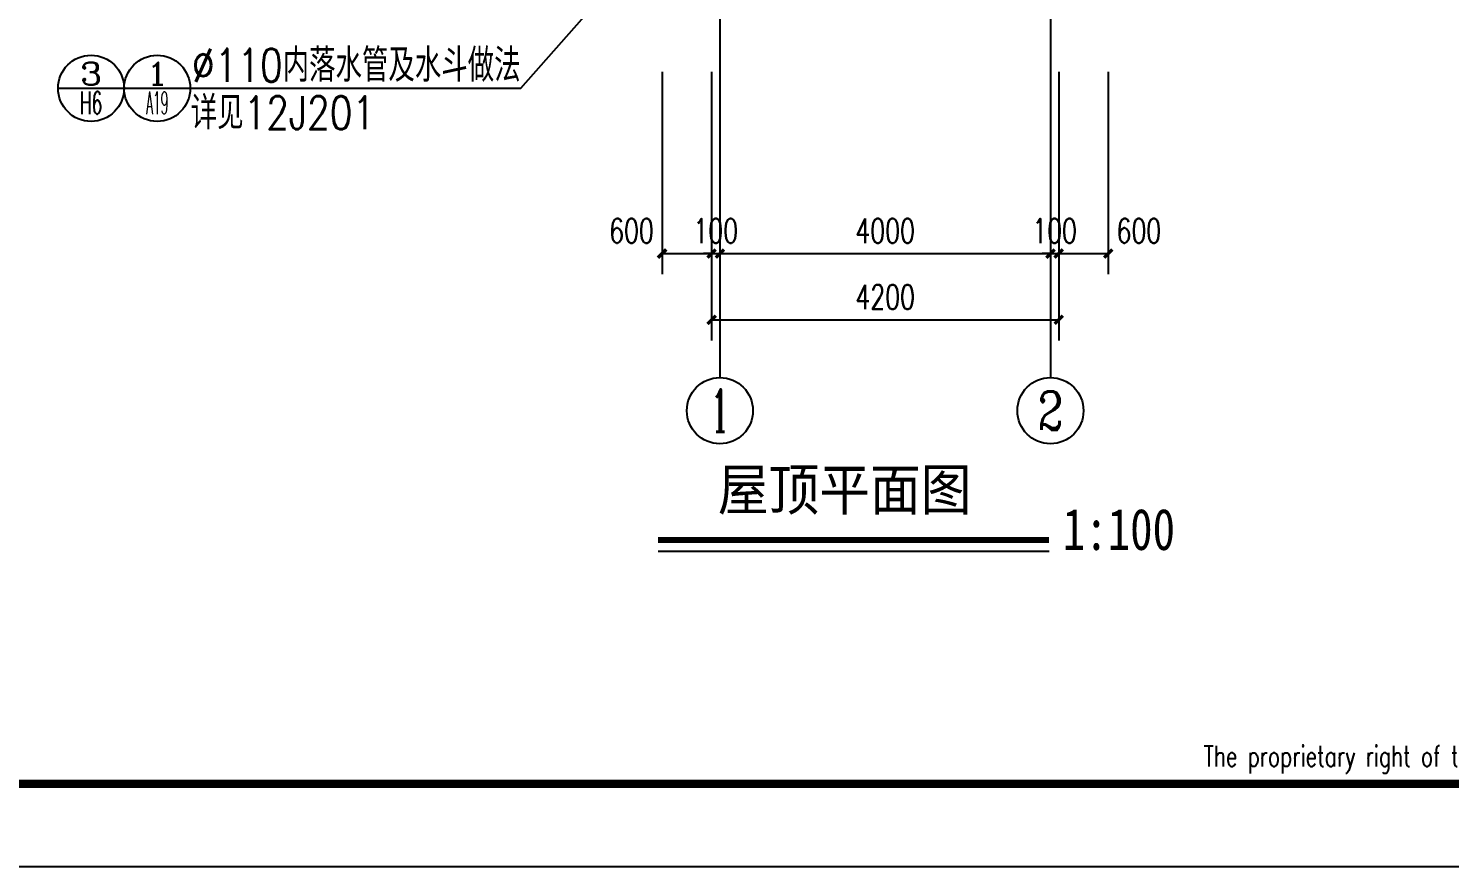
# Model space of a CAD drawing. Extents: x 5396719 to 5510122, y -514120 to -238224.
# Drawn here: x 5447171 to 5464369, y -468566 to -458428 of the extents above; entities that cross this region are included whole.
import ezdxf
from ezdxf.enums import TextEntityAlignment as Align

# ---------------------------------------------------------------- set-up
doc = ezdxf.new("R2010")
doc.units = 0
doc.header["$LTSCALE"] = 1000
doc.header["$MEASUREMENT"] = 0
doc.linetypes.add('DOTE', pattern=[2.42, 2, -0.2, 0.02, -0.2])
doc.layers.get('0').update_dxf_attribs({"linetype": 'CONTINUOUS'})
doc.layers.get('Defpoints').update_dxf_attribs({"linetype": 'CONTINUOUS'})
for name, color, linetype in [('AXIS', 3, 'CONTINUOUS'), ('AXIS_TEXT', 7, 'CONTINUOUS'), ('DOTE', 252, 'CONTINUOUS'), ('PUB_DIM', 3, 'CONTINUOUS'), ('PUB_TITLE', 4, 'CONTINUOUS'), ('图名', 15, 'CONTINUOUS')]:
    doc.layers.add(name, color=color, linetype=linetype)
doc.styles.add('_HZTXT', font='txt.shx', dxfattribs={"width": 0.8, "bigfont": 'HZTXT.shx'})
doc.styles.add('_TCH_AXIS', font='COMPLEX', dxfattribs={"bigfont": 'GBCBIG'})
doc.styles.add('_TCH_DIM_T3', font='SIMPLEX', dxfattribs={"width": 0.705882, "bigfont": 'GBCBIG'})
doc.styles.add('COMP', font='COMPLEX', dxfattribs={"bigfont": 'hztxt'})
doc.styles.add('COMPLEX', font='COMPLEX')
doc.styles.add('ECEC_TQ', font='txt_l.shx', dxfattribs={"bigfont": 'hztxt_l.shx'})
doc.styles.add('宋体', font='', dxfattribs={"width": 0.7})
doc.styles.get('宋体').set_extended_font_data('SimSun')
doc.dimstyles.new('_TCH_ARCH&&100', dxfattribs={"dimtxt": 297.5, "dimasz": 100, "dimexe": 250, "dimexo": 300, "dimgap": 126.25, "dimtad": 1, "dimdec": 0, "dimzin": 0, "dimdsep": 46, "dimtxsty": '_TCH_DIM_T3', "dimblk": 'ARCHTICK', "dimcen": 0.09, "dimclrt": 7, "dimazin": 2, "dimtfac": 1, "dimtdec": 0, "dimtix": 1, "dimtmove": 2, "dimatfit": 3, "dimfxl": 0, "dimtolj": 1, "dimtzin": 0, "dimarcsym": 0})

# ---------------------------------------------------------------- blocks, each defined once
blk = doc.blocks.new('_ArchTick')
at = {"color": 0, "linetype": 'ByBlock', "const_width": 0.4}
blk.add_lwpolyline([(-0.5, -0.5), (0.5, 0.5)], dxfattribs=at)
blk = doc.blocks.new('*D208')
at = {"layer": 'AXIS', "color": 0, "lineweight": -2}
for p, q in [((5454839, -458952), (5454839, -461402)), ((5455439, -458952), (5455439, -461402)), ((5454839, -461152), (5455439, -461152))]:
    blk.add_line(p, q, dxfattribs=at)
at = {"layer": 'Defpoints', "color": 0}
for p in [(5454839, -458652), (5455439, -458652), (5455439, -461152)]:
    blk.add_point(p, dxfattribs=at)
at = {"layer": 'AXIS', "color": 0, "lineweight": -2, "xscale": 100, "yscale": 100, "zscale": 100, "rotation": 180}
blk.add_blockref('_ArchTick', (5454839, -461152), dxfattribs=at)
at = {"layer": 'AXIS', "color": 0, "lineweight": -2, "xscale": 100, "yscale": 100, "zscale": 100}
blk.add_blockref('_ArchTick', (5455439, -461152), dxfattribs=at)
at = {"layer": 'AXIS', "color": 7, "insert": (5454469, -460877), "char_height": 297.5, "attachment_point": 5, "style": '_TCH_DIM_T3'}
blk.add_mtext('\\A1;600', dxfattribs=at)
blk = doc.blocks.new('*D209')
at = {"layer": 'AXIS', "color": 0, "lineweight": -2}
for p, q in [((5455439, -458952), (5455439, -461402)), ((5455539, -458952), (5455539, -461402)), ((5455439, -461152), (5455339, -461152)), ((5455439, -461152), (5455539, -461152)), ((5455539, -461152), (5455639, -461152))]:
    blk.add_line(p, q, dxfattribs=at)
at = {"layer": 'Defpoints', "color": 0}
for p in [(5455439, -458652), (5455539, -458652), (5455539, -461152)]:
    blk.add_point(p, dxfattribs=at)
at = {"layer": 'AXIS', "color": 0, "lineweight": -2, "xscale": 100, "yscale": 100, "zscale": 100}
blk.add_blockref('_ArchTick', (5455439, -461152), dxfattribs=at)
at = {"layer": 'AXIS', "color": 0, "lineweight": -2, "xscale": 100, "yscale": 100, "zscale": 100, "rotation": 180}
blk.add_blockref('_ArchTick', (5455539, -461152), dxfattribs=at)
at = {"layer": 'AXIS', "color": 7, "insert": (5455489, -460877), "char_height": 297.5, "attachment_point": 5, "style": '_TCH_DIM_T3'}
blk.add_mtext('\\A1;100', dxfattribs=at)
blk = doc.blocks.new('*D210')
at = {"layer": 'AXIS', "color": 0, "lineweight": -2}
for p, q in [((5455539, -458952), (5455539, -461402)), ((5459539, -458952), (5459539, -461402)), ((5455539, -461152), (5459539, -461152))]:
    blk.add_line(p, q, dxfattribs=at)
at = {"layer": 'Defpoints', "color": 0}
for p in [(5455539, -458652), (5459539, -458652), (5459539, -461152)]:
    blk.add_point(p, dxfattribs=at)
at = {"layer": 'AXIS', "color": 0, "lineweight": -2, "xscale": 100, "yscale": 100, "zscale": 100, "rotation": 180}
blk.add_blockref('_ArchTick', (5455539, -461152), dxfattribs=at)
at = {"layer": 'AXIS', "color": 0, "lineweight": -2, "xscale": 100, "yscale": 100, "zscale": 100}
blk.add_blockref('_ArchTick', (5459539, -461152), dxfattribs=at)
at = {"layer": 'AXIS', "color": 7, "insert": (5457539, -460877), "char_height": 297.5, "attachment_point": 5, "style": '_TCH_DIM_T3'}
blk.add_mtext('\\A1;4000', dxfattribs=at)
blk = doc.blocks.new('*D211')
at = {"layer": 'AXIS', "color": 0, "lineweight": -2}
for p, q in [((5459539, -458952), (5459539, -461402)), ((5459639, -458952), (5459639, -461402)), ((5459539, -461152), (5459439, -461152)), ((5459539, -461152), (5459639, -461152)), ((5459639, -461152), (5459739, -461152))]:
    blk.add_line(p, q, dxfattribs=at)
at = {"layer": 'Defpoints', "color": 0}
for p in [(5459539, -458652), (5459639, -458652), (5459639, -461152)]:
    blk.add_point(p, dxfattribs=at)
at = {"layer": 'AXIS', "color": 0, "lineweight": -2, "xscale": 100, "yscale": 100, "zscale": 100}
blk.add_blockref('_ArchTick', (5459539, -461152), dxfattribs=at)
at = {"layer": 'AXIS', "color": 0, "lineweight": -2, "xscale": 100, "yscale": 100, "zscale": 100, "rotation": 180}
blk.add_blockref('_ArchTick', (5459639, -461152), dxfattribs=at)
at = {"layer": 'AXIS', "color": 7, "insert": (5459589, -460877), "char_height": 297.5, "attachment_point": 5, "style": '_TCH_DIM_T3'}
blk.add_mtext('\\A1;100', dxfattribs=at)
blk = doc.blocks.new('*D212')
at = {"layer": 'AXIS', "color": 0, "lineweight": -2}
for p, q in [((5459639, -458952), (5459639, -461402)), ((5460239, -458952), (5460239, -461402)), ((5459639, -461152), (5460239, -461152))]:
    blk.add_line(p, q, dxfattribs=at)
at = {"layer": 'Defpoints', "color": 0}
for p in [(5459639, -458652), (5460239, -458652), (5460239, -461152)]:
    blk.add_point(p, dxfattribs=at)
at = {"layer": 'AXIS', "color": 0, "lineweight": -2, "xscale": 100, "yscale": 100, "zscale": 100, "rotation": 180}
blk.add_blockref('_ArchTick', (5459639, -461152), dxfattribs=at)
at = {"layer": 'AXIS', "color": 0, "lineweight": -2, "xscale": 100, "yscale": 100, "zscale": 100}
blk.add_blockref('_ArchTick', (5460239, -461152), dxfattribs=at)
at = {"layer": 'AXIS', "color": 7, "insert": (5460609, -460877), "char_height": 297.5, "attachment_point": 5, "style": '_TCH_DIM_T3'}
blk.add_mtext('\\A1;600', dxfattribs=at)
blk = doc.blocks.new('*D213')
at = {"layer": 'AXIS', "color": 0, "lineweight": -2}
for p, q in [((5455439, -458952), (5455439, -462202)), ((5459639, -458952), (5459639, -462202)), ((5455439, -461952), (5459639, -461952))]:
    blk.add_line(p, q, dxfattribs=at)
at = {"layer": 'Defpoints', "color": 0}
for p in [(5455439, -458652), (5459639, -458652), (5459639, -461952)]:
    blk.add_point(p, dxfattribs=at)
at = {"layer": 'AXIS', "color": 0, "lineweight": -2, "xscale": 100, "yscale": 100, "zscale": 100, "rotation": 180}
blk.add_blockref('_ArchTick', (5455439, -461952), dxfattribs=at)
at = {"layer": 'AXIS', "color": 0, "lineweight": -2, "xscale": 100, "yscale": 100, "zscale": 100}
blk.add_blockref('_ArchTick', (5459639, -461952), dxfattribs=at)
at = {"layer": 'AXIS', "color": 7, "insert": (5457539, -461677), "char_height": 297.5, "attachment_point": 5, "style": '_TCH_DIM_T3'}
blk.add_mtext('\\A1;4200', dxfattribs=at)
blk = doc.blocks.new('_INDEX')
blk.add_line((-0.5, 0), (0.5, 0))
blk.add_circle((0, 0), 0.5)
at = {"style": 'COMP'}
for tag, width, p, p2 in [('1', 2.333333, (-0.17, 0.05), (0.17, 0.05)), ('-', 1.166667, (-0.17, -0.39), (0.17, -0.39))]:
    blk.add_attdef(tag, text='', height=0.34, dxfattribs=dict(at, width=width)).set_placement(p, p2, align=Align.FIT)
blk = doc.blocks.new('_AXISO')
blk.add_circle((0, 0), 0.5)
at = {"layer": 'AXIS_TEXT', "style": 'COMPLEX', "width": 1.041667}
blk.add_attdef('A', text='', height=0.56, dxfattribs=at).set_placement((-0.25, -0.28), (0.25, -0.28), align=Align.FIT)

msp = doc.modelspace()

# ---------------------------------------------------------------- linework, layer by layer
at = {"layer": 'AXIS', "color": 0}
for p, q in [((5455538.8, -458652.1), (5455538.8, -462652.1)), ((5459538.8, -458652.1), (5459538.8, -462652.1))]:
    msp.add_line(p, q, dxfattribs=at)
at = {"layer": 'DOTE', "linetype": 'DOTE'}
for p, q in [((5455538.8, -432652.1), (5455538.8, -458652.1)), ((5459538.8, -432652.1), (5459538.8, -458652.1))]:
    msp.add_line(p, q, dxfattribs=at)
at = {"layer": 'PUB_DIM'}
for p, q in [((5453131.7, -459152.2), (5455258.8, -456732.1)), ((5447697.3, -459152.2), (5453131.7, -459152.2))]:
    msp.add_line(p, q, dxfattribs=at)
at = {"layer": 'PUB_TITLE', "color": 4}
msp.add_lwpolyline([(5424084, -468566.4), (5483484, -468566.4), (5483484, -426566.4), (5424084, -426566.4)], close=True, dxfattribs=at)
at = {"layer": 'PUB_TITLE', "color": 4, "const_width": 100}
msp.add_lwpolyline([(5426584, -467566.4), (5482484, -467566.4), (5482484, -427566.4), (5426584, -427566.4)], close=True, dxfattribs=at)
at = {"layer": '图名'}
msp.add_line((5454790.1, -464749.8), (5459522.8, -464749.8), dxfattribs=at)
at = {"layer": '图名', "const_width": 70}
msp.add_lwpolyline([(5454790.1, -464616.6), (5459522.8, -464616.6)], dxfattribs=at)

# ---------------------------------------------------------------- block references
at = {"layer": 'AXIS', "color": 0}
ref = msp.add_blockref('_AXISO', (5455538.8, -463052.1), dxfattribs=dict(at, xscale=800, yscale=800, zscale=800))
ref.add_attrib('A', '1', dxfattribs={"layer": 'AXIS_TEXT', "color": 0, "height": 514.7, "style": '_TCH_AXIS'}).set_placement((5455428.5, -463309.5), (5455649.1, -463309.5), align=Align.FIT)
ref = msp.add_blockref('_AXISO', (5459538.8, -463052.1), dxfattribs=dict(at, xscale=800, yscale=800, zscale=800))
ref.add_attrib('A', '2', dxfattribs={"layer": 'AXIS_TEXT', "color": 0, "height": 465.9, "style": '_TCH_AXIS'}).set_placement((5459383.5, -463285.1), (5459694.1, -463285.1), align=Align.FIT)
at = {"layer": 'PUB_DIM'}
ref = msp.add_blockref('_INDEX', (5447929.4, -459152.2), dxfattribs=dict(at, xscale=800, yscale=800, zscale=800))
ref.add_attrib('1', '3', dxfattribs={"layer": '0', "height": 272, "style": 'COMP', "width": 1.5}).set_placement((5447793.4, -459112.2), (5448065.4, -459112.2), align=Align.FIT)
ref.add_attrib('-', 'H6', dxfattribs={"layer": '0', "height": 272, "style": 'COMP', "width": 0.552632}).set_placement((5447793.4, -459464.2), (5448065.4, -459464.2), align=Align.FIT)
ref = msp.add_blockref('_INDEX', (5448729.4, -459152.2), dxfattribs=dict(at, xscale=800, yscale=800, zscale=800))
ref.add_attrib('1', '1', dxfattribs={"layer": '0', "height": 272, "style": 'COMP', "width": 2.333333}).set_placement((5448593.4, -459112.2), (5448865.4, -459112.2), align=Align.FIT)
ref.add_attrib('-', 'A19', dxfattribs={"layer": '0', "height": 272, "style": 'COMP', "width": 0.42}).set_placement((5448593.4, -459464.2), (5448865.4, -459464.2), align=Align.FIT)

# ---------------------------------------------------------------- texts
at = {"style": 'ECEC_TQ', "width": 0.72}
msp.add_text('The proprietary right of this document belongs to Anhui Huadong Chemical And Medical Engineering  Co.,Ltd.  and any replication or transfer to the 3rd. side is forbidden without its permission. ', height=250, dxfattribs=at).set_placement((5473484, -467266.4), align=Align.MIDDLE)
at = {"layer": 'PUB_DIM', "style": '_HZTXT', "width": 0.8}
for s, p in [('%%C110内落水管及水斗做法', (5449150.1, -459073.3)), ('详见12J201', (5449135.3, -459647.8))]:
    msp.add_text(s, height=400, dxfattribs=at).set_placement(p)
at = {"layer": '图名', "style": '宋体'}
for s, width, p in [('屋顶平面图', 0.9, (5455513.7, -464255.8)), ('1:100', 0.8, (5459686.5, -464736.7))]:
    msp.add_text(s, height=500, dxfattribs=dict(at, width=width)).set_placement(p)

# ---------------------------------------------------------------- dimensions: what is measured, and where the dimension line sits
at = {"layer": 'AXIS', "color": 0}
for base, p1, p2, picture, middle in [((5455438.8, -461152.1), (5454838.8, -458652.1), (5455438.8, -458652.1), '*D208', (5454468.8, -460877.1)), ((5460238.8, -461152.1), (5459638.8, -458652.1), (5460238.8, -458652.1), '*D212', (5460608.8, -460877.1))]:
    dim = msp.add_linear_dim(base=base, p1=p1, p2=p2, angle=0, dimstyle='_TCH_ARCH&&100', dxfattribs=at)
    dim.commit()
    dim.dimension.update_dxf_attribs({"geometry": picture, "text_midpoint": middle, "dimtype": 129})
for p1, p2, distance, picture, middle in [((5455438.8, -458652.1), (5455538.8, -458652.1), -2500, '*D209', (5455488.8, -460877.1)), ((5455438.8, -458652.1), (5459638.8, -458652.1), -3300, '*D213', (5457538.8, -461677.1)), ((5455538.8, -458652.1), (5459538.8, -458652.1), -2500, '*D210', (5457538.8, -460877.1)), ((5459538.8, -458652.1), (5459638.8, -458652.1), -2500, '*D211', (5459588.8, -460877.1))]:
    dim = msp.add_aligned_dim(p1=p1, p2=p2, distance=distance, dimstyle='_TCH_ARCH&&100', dxfattribs=at)
    dim.commit()
    dim.dimension.update_dxf_attribs({"geometry": picture, "text_midpoint": middle})

doc.saveas('drawing.dxf')
